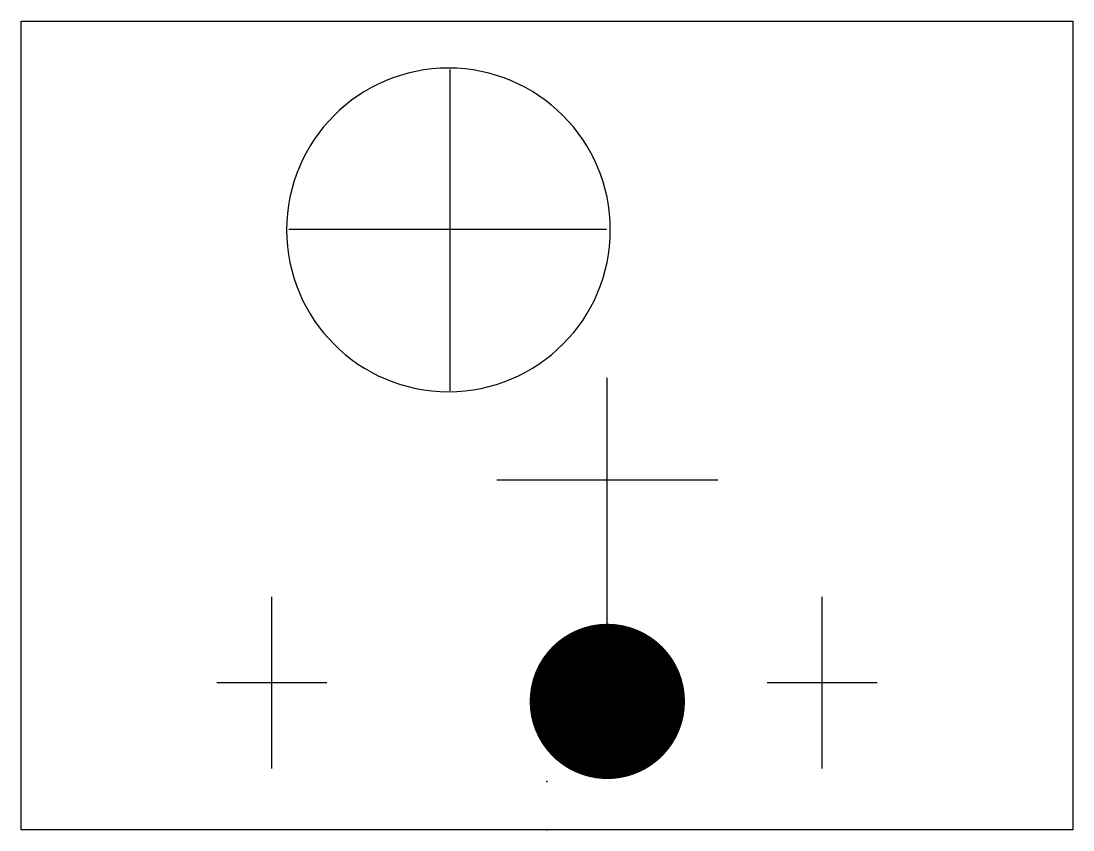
# Model space of a CAD drawing. Header units: millimetres. Extents: x -325 to 325, y 0 to 500.
import ezdxf

# ---------------------------------------------------------------- set-up
doc = ezdxf.new("R2010")
doc.units = ezdxf.units.MM
doc.layers.add('TJ(给排水专业S)', color=7, linetype='Continuous')

# ---------------------------------------------------------------- blocks, each defined once
blk = doc.blocks.new('普通区洗涤盆')
at = {"layer": 'TJ(给排水专业S)', "color": 0}
for p, q in [((-325.02, 0), (324.98, 0)), ((-325.02, -500), (-325.02, 0)), ((324.98, 0), (324.98, -500)), ((-170.02, -38), (-170.02, -144)), ((169.98, -38), (169.98, -144)), ((-37.3, -79.46, 2000), (-37.3, -279.46, 2000)), ((-204.02, -91), (-136.02, -91)), ((135.98, -91), (203.98, -91)), ((31, -216.51, 2000), (-105.59, -216.51, 2000)), ((59.72, -271.4), (59.72, -470.14)), ((-36.73, -371.19), (159.58, -371.19)), ((324.98, -500), (-325.02, -500))]:
    blk.add_line(p, q, dxfattribs=at)
at = {"layer": 'TJ(给排水专业S)', "color": 0, "const_width": 48, "elevation": 2000}
blk.add_lwpolyline([(-13.3, -79.46, 1), (-61.3, -79.46, 1)], format="xyb", close=True, dxfattribs=at)
at = {"layer": 'TJ(给排水专业S)', "color": 0}
blk.add_ellipse((60.86, -370.91, 2000), major_axis=(70.71, 70.71), ratio=1, start_param=5.497787, end_param=11.780972, dxfattribs=at)
for p in [(0, 0), (0, -30), (-37.3, -79.46, -1), (59.72, -371.19)]:
    blk.add_point(p, dxfattribs=at)

msp = doc.modelspace()

# ---------------------------------------------------------------- block references
at = {"layer": 'TJ(给排水专业S)', "rotation": 180}
msp.add_blockref('普通区洗涤盆', (-0.02, 0), dxfattribs=at)

doc.saveas('drawing.dxf')
